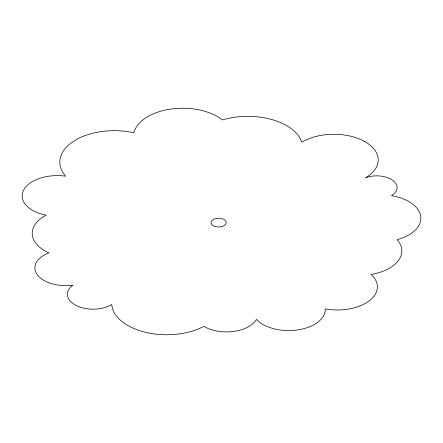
<?xml version="1.0" encoding="UTF-8"?>
<svg xmlns="http://www.w3.org/2000/svg" width="443" height="443" viewBox="0 0 443 443"><rect width="100%" height="100%" fill="white"/><g stroke="black" fill="none" stroke-linecap="round" stroke-linejoin="round"><path stroke-width="0.66" d="M364.655 141.478A44.372 25.622 0 0 0 301.805 142.186A55.01 31.758 0 0 0 222.369 119.926A49.156 28.38 0 0 0 170.605 109.094A49.156 28.38 0 0 0 133.902 132.789A54.434 31.425 0 0 0 73.987 140.968A54.434 31.425 0 0 0 65.608 176.181A35.163 20.3 0 0 0 23.523 190.291A35.163 20.3 0 0 0 46.166 215.165A42.423 24.492 0 0 0 48.974 252.831A30.872 17.825 0 0 0 37.378 274.815A30.872 17.825 0 0 0 72.951 285.126A25.694 14.835 0 0 0 76.257 305.559A25.694 14.835 0 0 0 111.763 304.535A54.893 31.691 0 0 0 145.747 332.383A54.893 31.691 0 0 0 203.824 326.358A31.542 18.207 0 0 0 256.447 319.403A36.542 21.098 0 0 0 298.034 329.869A36.542 21.098 0 0 0 325.212 308.898A40.02 23.102 0 0 0 369.085 300.98A40.02 23.102 0 0 0 371.118 274.466A42.362 24.459 0 0 0 397.061 239.663A40.745 23.523 0 0 0 420.767 216.544A40.745 23.523 0 0 0 391.474 195.668A20.3 11.723 0 0 0 392.398 180.074A20.3 11.723 0 0 0 365.669 177.765A44.372 25.622 0 0 0 364.655 141.478M214.849 226.417A7.631 4.402 0 0 0 226.295 222.602A7.631 4.402 0 0 0 214.849 218.792A7.631 4.402 0 0 0 214.849 226.417"/></g></svg>
